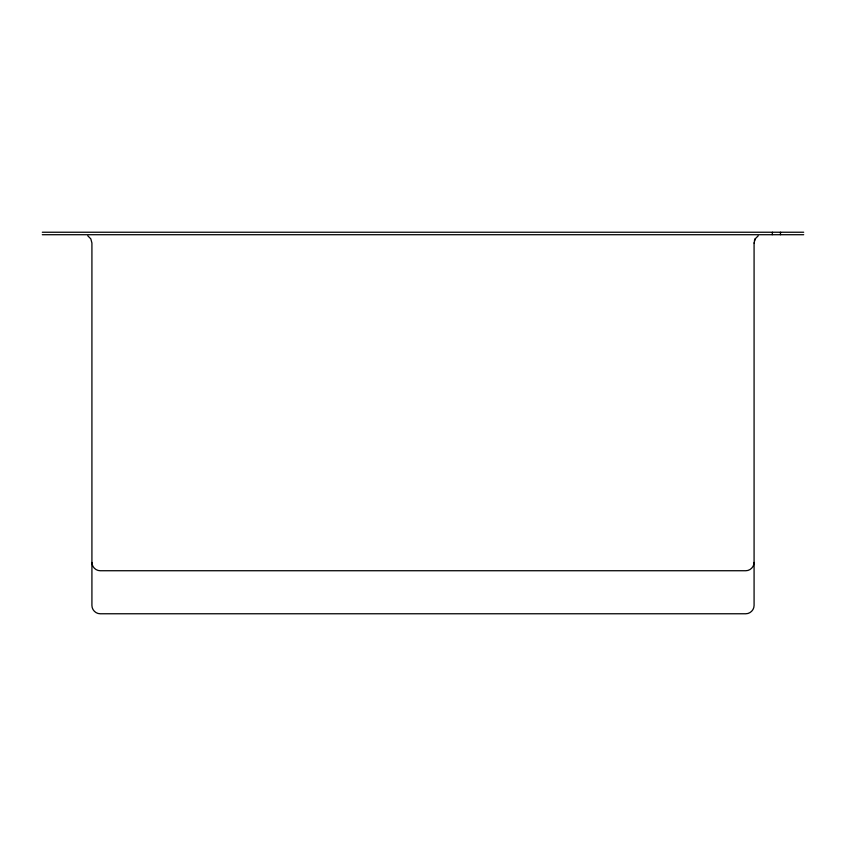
<?xml version="1.0" encoding="UTF-8"?>
<svg xmlns="http://www.w3.org/2000/svg" width="846" height="846" viewBox="0 0 846 846"><rect width="100%" height="100%" fill="white"/><g stroke="black" fill="none" stroke-linecap="round" stroke-linejoin="round"><path stroke-width="1.27" d="M780.393 234.712L780.541 232.238M772.25 234.712L772.451 232.238M754.061 242.992L755.171 238.858L758.217 235.823M754.082 562.453C754.103 566.883 750.233 570.754 745.802 570.733L100.198 570.733C95.767 570.754 91.897 566.883 91.918 562.453M754.357 240.846L755.192 238.858M42.3 232.238L803.7 232.238M42.3 234.712L803.7 234.712M87.783 235.823L90.808 238.858L91.918 242.992L91.918 605.493C91.897 609.924 95.767 613.794 100.198 613.762L745.802 613.762C750.233 613.794 754.103 609.924 754.082 605.493L754.082 242.992"/></g></svg>
